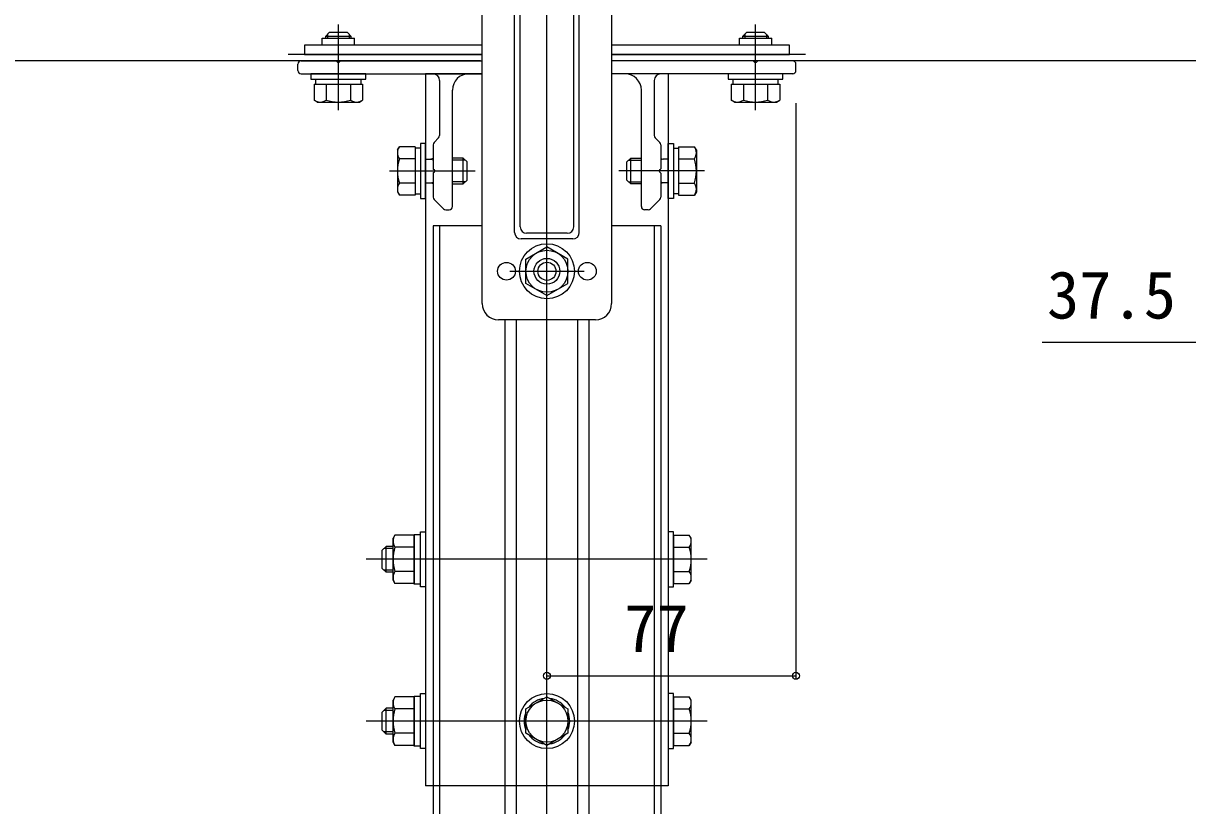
# Model space of a CAD drawing. Units: millimetres, scale not verified. Extents: x -875 to 875, y -1304 to 1296.
# Drawn here: x 300.1 to 660.1, y -1053 to -811.3 of the extents above; entities that cross this region are included whole.
import ezdxf
from ezdxf.enums import TextEntityAlignment as Align

# ---------------------------------------------------------------- set-up
doc = ezdxf.new("R2010")
doc.units = ezdxf.units.MM
doc.header["$LTSCALE"] = 8
for name, color, linetype in [('0-4_YKK_12', 2, 'Continuous'), ('0-5_YKK_13', 4, 'Continuous'), ('0-6_YKK_D', 6, 'Continuous')]:
    doc.layers.add(name, color=color, linetype=linetype)
doc.styles.add('ＭＳ ゴシック', font='')
doc.styles.get('ＭＳ ゴシック').set_extended_font_data('MS Gothic')

msp = doc.modelspace()

# ---------------------------------------------------------------- linework, layer by layer
at = {"layer": '0-4_YKK_12'}
for p, q in [((462, -1209.4), (462, -774.6)), ((442, -820.9), (382, -820.9)), ((542, -820.9), (482, -820.9)), ((441.5, -822.9), (-251, -822.9)), ((674, -822.9), (482, -822.9)), ((424.5, -826.9), (424.5, -1046.9)), ((442, -826.9), (424.5, -826.9)), ((499.5, -826.9), (482, -826.9)), ((499.5, -826.9), (499.5, -1046.9)), ((442, -873.9), (426.8, -873.9)), ((497.2, -873.9), (482, -873.9)), ((499.5, -1046.9), (424.5, -1046.9))]:
    msp.add_line(p, q, dxfattribs=at)
for points in [[(426.8, -873.9), (426.8, -1046.9), (426.8, -1109.4)], [(428.8, -873.9), (428.8, -1046.9), (428.8, -1109.4)], [(495.2, -873.9), (495.2, -1046.9), (495.2, -1109.4)], [(497.2, -873.9), (497.2, -1046.9), (497.2, -1109.4)], [(449, -902.9), (449, -1046.9), (449, -1109.4)], [(452.5, -902.9), (452.5, -1046.9), (452.5, -1109.4)], [(471.5, -902.9), (471.5, -1046.9), (471.5, -1109.4)], [(475, -902.9), (475, -1046.9), (475, -1109.4)]]:
    msp.add_lwpolyline(points, dxfattribs=at)
at = {"layer": '0-5_YKK_13'}
for p, q in [((482, -787.9), (482, -897.9)), ((452, -875.9), (452, -789.9)), ((472, -875.9), (472, -789.9)), ((453.732, -874.168), (453.732, -792.9)), ((470.268, -874.168), (470.268, -792.9)), ((397.5, -838.1), (397.5, -811.6)), ((397.5, -825.173), (397.5, -812.609)), ((526.5, -838.1), (526.5, -811.6)), ((526.5, -824.488), (526.5, -812.716)), ((392.5, -818), (392.5, -815.9)), ((392.5, -815.9), (402.5, -815.9)), ((394.7, -814.1), (393.5, -815.3)), ((393.5, -815.3), (393.5, -815.9)), ((401.5, -815.3), (393.5, -815.3)), ((394.148, -814.652), (394.148, -815.9)), ((400.3, -814.1), (394.7, -814.1)), ((400.3, -814.1), (401.5, -815.3)), ((400.852, -814.652), (400.852, -815.9)), ((401.5, -815.9), (401.5, -815.3)), ((402.5, -818), (402.5, -815.9)), ((521.5, -818), (521.5, -815.9)), ((521.5, -815.9), (531.5, -815.9)), ((523.7, -814.1), (522.5, -815.3)), ((522.5, -815.3), (522.5, -815.9)), ((530.5, -815.3), (522.5, -815.3)), ((523.148, -814.652), (523.148, -815.9)), ((529.3, -814.1), (523.7, -814.1)), ((529.3, -814.1), (530.5, -815.3)), ((529.852, -814.652), (529.852, -815.9)), ((530.5, -815.9), (530.5, -815.3)), ((531.5, -818), (531.5, -815.9)), ((442, -818), (387, -818)), ((537, -818), (482, -818)), ((482, -820.9), (537, -820.9)), ((537, -820.9), (537, -818)), ((385, -825.9), (385, -823.9)), ((386, -822.9), (396.829, -822.9)), ((398.171, -822.9), (442, -822.9)), ((525.829, -822.9), (482, -822.9)), ((538, -822.9), (527.171, -822.9)), ((539, -825.9), (539, -823.9)), ((386, -826.9), (426.8, -826.9)), ((426.8, -826.9), (442, -826.9)), ((497.2, -826.9), (482, -826.9)), ((538, -826.9), (497.2, -826.9)), ((389.994, -830.1), (389.994, -835.019)), ((389.994, -830.1), (405.006, -830.1)), ((390.45, -828.5), (390.45, -830.1)), ((393.5, -830.1), (401.5, -830.1)), ((393.747, -830.1), (393.747, -835.019)), ((401.253, -830.1), (401.253, -835.019)), ((404.55, -830.1), (404.55, -828.5)), ((405.006, -830.1), (405.006, -835.019)), ((428.8, -828.9), (428.8, -845.986)), ((495.2, -828.9), (495.2, -845.986)), ((518.994, -830.1), (518.994, -835.019)), ((518.994, -830.1), (534.006, -830.1)), ((519.45, -828.5), (519.45, -830.1)), ((522.5, -830.1), (530.5, -830.1)), ((522.747, -830.1), (522.747, -835.019)), ((530.253, -830.1), (530.253, -835.019)), ((533.55, -830.1), (533.55, -828.5)), ((534.006, -830.1), (534.006, -835.019)), ((391, -835.6), (389.994, -835.019)), ((404, -835.6), (405.006, -835.019)), ((432.8, -867.9), (432.8, -831.9)), ((491.2, -867.9), (491.2, -831.9)), ((520, -835.6), (518.994, -835.019)), ((533, -835.6), (534.006, -835.019)), ((391, -835.6), (404, -835.6)), ((520, -835.6), (533, -835.6)), ((415.8, -850.4), (416.381, -849.394)), ((421.3, -849.394), (416.381, -849.394)), ((421.3, -849.394), (421.3, -864.406)), ((426.8, -848.814), (426.8, -856.229)), ((427.093, -848.107), (428.507, -846.693)), ((496.907, -848.107), (495.493, -846.693)), ((497.2, -848.814), (497.2, -856.229)), ((502.7, -849.394), (507.619, -849.394)), ((502.7, -849.394), (502.7, -864.406)), ((508.2, -850.4), (507.619, -849.394)), ((415.8, -850.4), (415.8, -863.4)), ((421.3, -853.147), (416.381, -853.147)), ((422.9, -849.85), (421.3, -849.85)), ((421.3, -852.9), (421.3, -860.9)), ((424.5, -853.224), (426.078, -853.224)), ((426.8, -853.015), (426.078, -853.224)), ((426.078, -853.224), (426.8, -853.433)), ((436.1, -852.9), (432.8, -852.9)), ((436.1, -860.9), (436.1, -852.9)), ((437.3, -854.1), (436.1, -852.9)), ((486.7, -854.1), (487.9, -852.9)), ((487.9, -852.9), (491.2, -852.9)), ((487.9, -860.9), (487.9, -852.9)), ((497.2, -853.015), (497.922, -853.224)), ((497.922, -853.224), (497.2, -853.433)), ((499.5, -853.224), (497.922, -853.224)), ((501.1, -849.85), (502.7, -849.85)), ((502.7, -852.9), (502.7, -860.9)), ((502.7, -853.147), (507.619, -853.147)), ((508.2, -850.4), (508.2, -863.4)), ((413.3, -856.9), (439.8, -856.9)), ((436.748, -853.548), (432.8, -853.548)), ((437.3, -859.7), (437.3, -854.1)), ((510.7, -856.9), (484.2, -856.9)), ((486.7, -859.7), (486.7, -854.1)), ((487.252, -853.548), (491.2, -853.548)), ((424.5, -860.576), (426.078, -860.576)), ((426.078, -860.576), (426.8, -860.367)), ((426.078, -860.576), (426.8, -860.785)), ((426.8, -857.571), (426.8, -864.986)), ((436.748, -860.252), (432.8, -860.252)), ((437.3, -859.7), (436.1, -860.9)), ((486.7, -859.7), (487.9, -860.9)), ((487.252, -860.252), (491.2, -860.252)), ((497.2, -857.571), (497.2, -864.986)), ((497.922, -860.576), (497.2, -860.367)), ((497.922, -860.576), (497.2, -860.785)), ((499.5, -860.576), (497.922, -860.576)), ((415.8, -863.4), (416.381, -864.406)), ((421.3, -860.653), (416.381, -860.653)), ((421.3, -863.95), (422.9, -863.95)), ((432.8, -860.9), (436.1, -860.9)), ((491.2, -860.9), (487.9, -860.9)), ((502.7, -863.95), (501.1, -863.95)), ((502.7, -860.653), (507.619, -860.653)), ((508.2, -863.4), (507.619, -864.406)), ((421.3, -864.406), (416.381, -864.406)), ((427.093, -865.693), (430.007, -868.607)), ((496.907, -865.693), (493.993, -868.607)), ((502.7, -864.406), (507.619, -864.406)), ((430.714, -868.9), (431.8, -868.9)), ((493.286, -868.9), (492.2, -868.9)), ((470, -877.9), (454, -877.9)), ((468.268, -876.168), (455.732, -876.168)), ((462, -900.406), (462, -875.394)), ((450.5, -887.9), (473.5, -887.9)), ((477, -902.9), (447, -902.9)), ((501.1, -969.394), (506.019, -969.394)), ((506.6, -970.4), (506.019, -969.394)), ((506.6, -983.4), (506.6, -970.4)), ((414.4, -973.58), (411.62, -973.58)), ((412.3, -980.9), (412.3, -972.9)), ((420.9, -973.147), (414.981, -973.147)), ((501.1, -973.147), (506.019, -973.147)), ((511.6, -976.9), (406.1, -976.9)), ((414.4, -980.22), (411.62, -980.22)), ((420.9, -980.653), (414.981, -980.653)), ((501.1, -980.653), (506.019, -980.653)), ((422.9, -984.6), (420.9, -984.6)), ((506.6, -983.4), (506.019, -984.406)), ((501.1, -1019.394), (506.019, -1019.394)), ((506.6, -1020.4), (506.019, -1019.394)), ((506.6, -1033.4), (506.6, -1020.4)), ((414.4, -1023.58), (411.62, -1023.58)), ((412.3, -1030.9), (412.3, -1022.9)), ((420.9, -1023.147), (414.981, -1023.147)), ((501.1, -1023.147), (506.019, -1023.147)), ((511.6, -1026.9), (406.1, -1026.9)), ((414.4, -1030.22), (411.62, -1030.22)), ((420.9, -1030.653), (414.981, -1030.653)), ((501.1, -1030.653), (506.019, -1030.653)), ((506.6, -1033.4), (506.019, -1034.406)), ((422.9, -1034.6), (420.9, -1034.6))]:
    msp.add_line(p, q, dxfattribs=at)
for points in [[(442, -897.9), (442, -787.9), (482, -787.9)], [(387, -818), (387, -820.9), (442, -820.9)], [(462, -895.406), (455.5, -891.653), (455.5, -884.147), (462, -880.394)], [(462, -895.406), (468.5, -891.653), (468.5, -884.147), (462, -880.394)], [(420.9, -969.394), (420.9, -984.406), (414.981, -984.406), (414.4, -983.4), (414.4, -970.4)], [(420.9, -969.394), (414.981, -969.394), (414.4, -970.4)], [(420.9, -984.6), (420.9, -969.2), (422.9, -969.2)], [(501.1, -969.394), (501.1, -984.406), (506.019, -984.406)], [(414.4, -972.9), (412.3, -972.9), (411.1, -974.1)], [(414.4, -980.9), (412.3, -980.9), (411.1, -979.7), (411.1, -974.1)], [(420.9, -1019.394), (420.9, -1034.406), (414.981, -1034.406), (414.4, -1033.4), (414.4, -1020.4)], [(420.9, -1019.394), (414.981, -1019.394), (414.4, -1020.4)], [(420.9, -1034.6), (420.9, -1019.2), (422.9, -1019.2)], [(501.1, -1019.394), (501.1, -1034.406), (506.019, -1034.406)], [(414.4, -1022.9), (412.3, -1022.9), (411.1, -1024.1)], [(414.4, -1030.9), (412.3, -1030.9), (411.1, -1029.7), (411.1, -1024.1)]]:
    msp.add_lwpolyline(points, dxfattribs=at)
for points in [[(406, -826.9), (389, -826.9), (389, -828.5), (406, -828.5)], [(535, -826.9), (518, -826.9), (518, -828.5), (535, -828.5)], [(424.5, -865.4), (424.5, -848.4), (422.9, -848.4), (422.9, -865.4)], [(499.5, -865.4), (499.5, -848.4), (501.1, -848.4), (501.1, -865.4)], [(422.9, -985.4), (422.9, -968.4), (424.5, -968.4), (424.5, -985.4)], [(499.5, -985.4), (501.1, -985.4), (501.1, -968.4), (499.5, -968.4)], [(422.9, -1035.4), (422.9, -1018.4), (424.5, -1018.4), (424.5, -1035.4)], [(499.5, -1035.4), (501.1, -1035.4), (501.1, -1018.4), (499.5, -1018.4)], [(462, -1019.394), (468.5, -1023.147), (468.5, -1030.653), (462, -1034.406), (455.5, -1030.653), (455.5, -1023.147)]]:
    msp.add_lwpolyline(points, close=True, dxfattribs=at)
for centre, radius in [((462, -887.9), 8.5), ((462, -887.9), 6.5), ((449.5, -887.9), 2.75), ((462, -887.9), 4), ((462, -887.9), 2.8), ((474.5, -887.9), 2.75), ((462, -1026.9), 8.5), ((462, -1026.9), 6.5)]:
    msp.add_circle(centre, radius, dxfattribs=at)
for centre, radius, start, end in [((386, -823.9), 1, 90, 180), ((396.829, -823.1), 0.2, 16.60155, 90), ((397.5, -822.9), 0.5, 196.60155, 343.39845), ((398.171, -823.1), 0.2, 90, 163.39845), ((525.829, -823.1), 0.2, 16.60155, 90), ((526.5, -822.9), 0.5, 196.60155, 343.39845), ((527.171, -823.1), 0.2, 90, 163.39845), ((538, -823.9), 1, 0, 90), ((386, -825.9), 1, 180, 270), ((426.8, -828.9), 2, 0, 90), ((437.8, -831.9), 5, 90, 180), ((486.2, -831.9), 5, 0, 90), ((497.2, -828.9), 2, 90, 180), ((538, -825.9), 1, 270, 0), ((391.871, -832.277), 3.323, 235.61575, 304.38425), ((397.5, -823.181), 12.419, 252.41205, 287.58795), ((403.129, -832.277), 3.323, 235.61575, 304.38425), ((520.871, -832.277), 3.323, 235.61575, 304.38425), ((526.5, -823.181), 12.419, 252.41205, 287.58795), ((532.129, -832.277), 3.323, 235.61575, 304.38425), ((427.8, -845.986), 1, 315, 0), ((496.2, -845.986), 1, 180, 225), ((419.123, -851.271), 3.323, 145.61575, 214.38425), ((427.8, -848.814), 1, 135, 180), ((496.2, -848.814), 1, 0, 45), ((504.877, -851.271), 3.323, 325.61575, 34.38425), ((428.219, -856.9), 12.419, 162.41205, 197.58795), ((495.781, -856.9), 12.419, 342.41205, 17.58795), ((427, -856.229), 0.2, 180, 253.39845), ((426.8, -856.9), 0.5, 286.60155, 73.39845), ((497.2, -856.9), 0.5, 106.60155, 253.39845), ((497, -856.229), 0.2, 286.60155, 0), ((427, -857.571), 0.2, 106.60155, 180), ((497, -857.571), 0.2, 0, 73.39845), ((419.123, -862.529), 3.323, 145.61575, 214.38425), ((504.877, -862.529), 3.323, 325.61575, 34.38425), ((427.8, -864.986), 1, 180, 225), ((496.2, -864.986), 1, 315, 0), ((430.714, -867.9), 1, 225, 270), ((431.8, -867.9), 1, 270, 0), ((492.2, -867.9), 1, 180, 270), ((493.286, -867.9), 1, 270, 315), ((455.732, -874.168), 2, 180, 270), ((468.268, -874.168), 2, 270, 0), ((454, -875.9), 2, 180, 270), ((470, -875.9), 2, 270, 0), ((447, -897.9), 5, 180, 270), ((477, -897.9), 5, 270, 0), ((417.723, -971.271), 3.323, 145.61575, 214.38425), ((503.277, -971.271), 3.323, 325.61575, 34.38425), ((426.819, -976.9), 12.419, 162.41205, 197.58795), ((494.181, -976.9), 12.419, 342.41205, 17.58795), ((417.723, -982.529), 3.323, 145.61575, 214.38425), ((503.277, -982.529), 3.323, 325.61575, 34.38425), ((417.723, -1021.271), 3.323, 145.61575, 214.38425), ((462, -1026.9), 7.05, 97.21814, 142.78186), ((462, -1026.9), 7.05, 37.21814, 82.78186), ((503.277, -1021.271), 3.323, 325.61575, 34.38425), ((426.819, -1026.9), 12.419, 162.41205, 197.58795), ((462, -1026.9), 7.05, 157.21814, 202.78186), ((462, -1026.9), 7.05, 337.21814, 22.78186), ((494.181, -1026.9), 12.419, 342.41205, 17.58795), ((417.723, -1032.529), 3.323, 145.61575, 214.38425), ((462, -1026.9), 7.05, 217.21814, 262.78186), ((462, -1026.9), 7.05, 277.21814, 322.78186), ((503.277, -1032.529), 3.323, 325.61575, 34.38425)]:
    msp.add_arc(centre, radius, start, end, dxfattribs=at)
at = {"layer": '0-6_YKK_D'}
for p, q in [((539, -835.9), (539, -1013.9)), ((462, -1012.402), (462, -1011.9)), ((462, -1012.9), (539, -1012.9))]:
    msp.add_line(p, q, dxfattribs=at)
msp.add_lwpolyline([(711.5, -909.9), (674, -909.9), (615.109, -909.9)], dxfattribs=at)
for centre in [(462, -1012.9), (539, -1012.9)]:
    msp.add_circle(centre, 1.075, dxfattribs=at)

# ---------------------------------------------------------------- texts
at = {"layer": '0-6_YKK_D', "style": 'ＭＳ ゴシック'}
for s, p in [('37.5', (616.632, -906.9)), ('77', (485.898, -1009.9))]:
    msp.add_text(s, height=14.66, dxfattribs=at).set_placement(p, align=Align.BOTTOM_LEFT)

doc.saveas('drawing.dxf')
